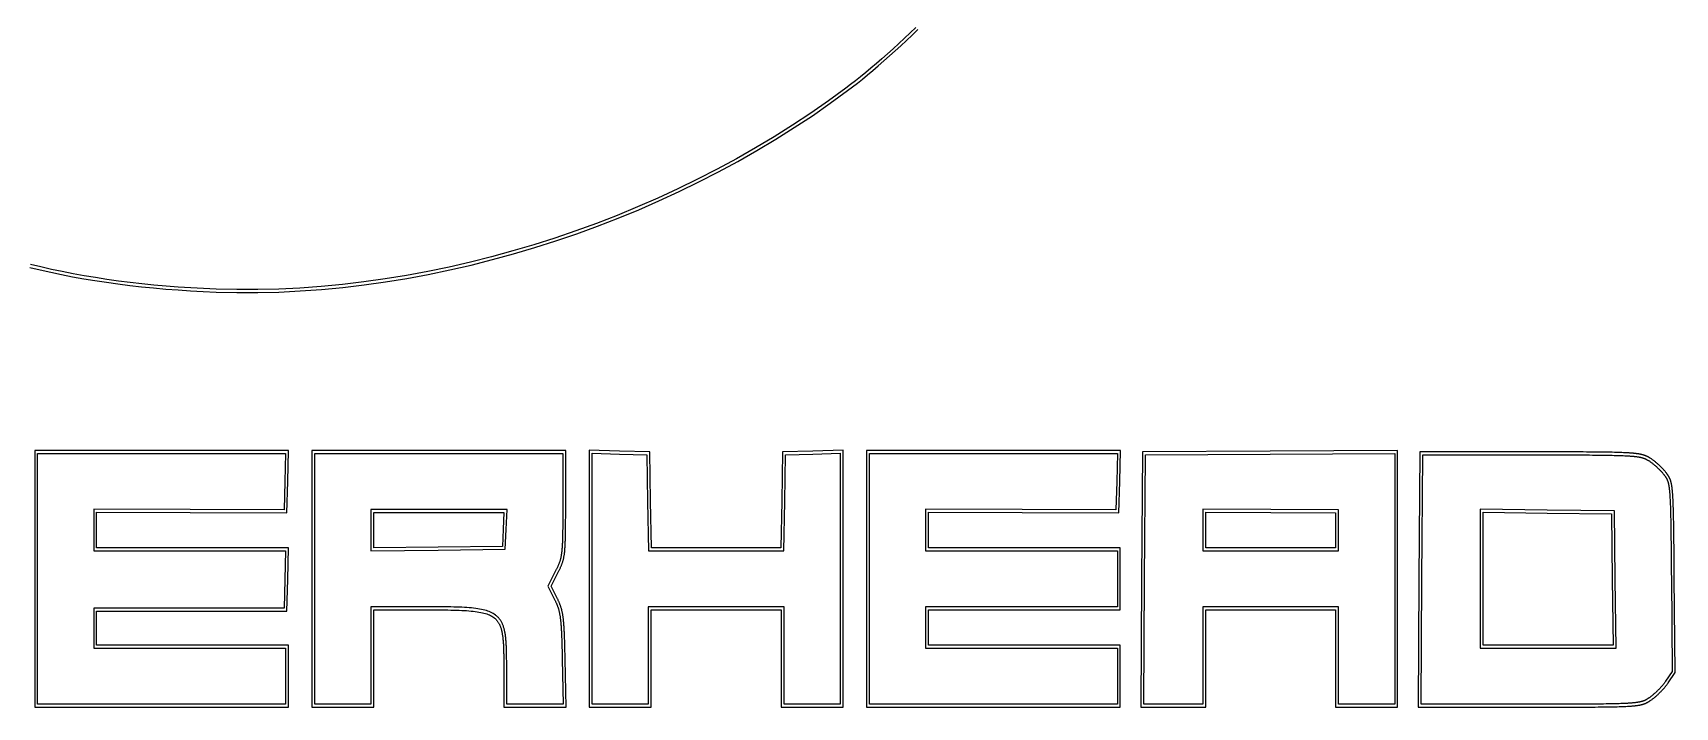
# Model space of a CAD drawing. Extents: x 0 to 745, y 0 to 539.
# Drawn here: x 299.9 to 745.3, y -0.4 to 182.4 of the extents above; entities that cross this region are included whole.
import ezdxf

# ---------------------------------------------------------------- set-up
doc = ezdxf.new("R2010")
doc.units = 0
doc.layers.get('0').update_dxf_attribs({"linetype": 'CONTINUOUS'})

msp = doc.modelspace()

# ---------------------------------------------------------------- linework, layer by layer
at = {"color": 7}
for p, q in [((300.4, 69.2), (300.4, 34.4)), ((334.83, 69.2), (300.4, 69.2)), ((300.4, 69.2), (300.4, 69.2)), ((301.2, 68.4), (334.83, 68.4)), ((301.2, 34.4), (301.2, 68.4)), ((301.2, 68.4), (301.2, 68.4)), ((369.27, 69.2), (334.83, 69.2)), ((334.83, 68.4), (368.45, 68.4)), ((368.45, 68.4), (368.23, 60.77)), ((369.03, 60.74), (369.27, 69.2)), ((375.6, 69.2), (375.6, 34.4)), ((410, 69.2), (375.6, 69.2)), ((375.6, 69.2), (375.6, 69.2)), ((376.4, 68.4), (410, 68.4)), ((376.4, 34.4), (376.4, 68.4)), ((376.4, 68.4), (376.4, 68.4)), ((444.4, 69.2), (410, 69.2)), ((410, 68.4), (443.6, 68.4)), ((443.6, 68.4), (443.6, 54.54)), ((444.4, 54.54), (444.4, 69.2)), ((450.8, 69.27), (450.8, 34.43)), ((459.01, 69.03), (450.8, 69.27)), ((450.8, 69.27), (450.8, 69.27)), ((451.6, 68.45), (458.99, 68.23)), ((451.6, 34.43), (451.6, 68.45)), ((451.6, 68.45), (451.6, 68.45)), ((458.99, 68.23), (466.41, 68.01)), ((467.19, 68.79), (459.01, 69.03)), ((466.41, 68.01), (466.62, 55.39)), ((467.42, 55.41), (467.19, 68.79)), ((503.21, 68.79), (502.98, 55.41)), ((511.39, 69.03), (503.21, 68.79)), ((503.78, 55.39), (503.99, 68.01)), ((503.99, 68.01), (511.41, 68.23)), ((519.6, 69.27), (511.39, 69.03)), ((511.41, 68.23), (518.8, 68.45)), ((518.8, 68.45), (518.8, 34.43)), ((519.6, 34.43), (519.6, 69.27)), ((526, 69.2), (526, 34.4)), ((560.43, 69.2), (526, 69.2)), ((526, 69.2), (526, 69.2)), ((526.8, 68.4), (560.43, 68.4)), ((526.8, 34.4), (526.8, 68.4)), ((526.8, 68.4), (526.8, 68.4)), ((594.87, 69.2), (560.43, 69.2)), ((560.43, 68.4), (594.05, 68.4)), ((594.05, 68.4), (593.83, 60.77)), ((594.63, 60.74), (594.87, 69.2)), ((600.8, 68.8), (600.59, 34.2)), ((635.4, 69.01), (600.8, 68.8)), ((601.39, 34.2), (601.6, 68)), ((601.6, 68), (635.4, 68.21)), ((670, 69.22), (635.4, 69.01)), ((635.4, 68.21), (669.2, 68.41)), ((669.2, 68.41), (669.2, 34.41)), ((669.2, 68.41), (669.2, 68.41)), ((670, 34.41), (670, 69.22)), ((670, 69.22), (670, 69.22)), ((676, 68.8), (675.79, 34.2)), ((706, 68.8), (676, 68.8)), ((676, 68.8), (676, 68.8)), ((676.59, 34.2), (676.8, 68)), ((676.8, 68), (706, 68)), ((676.8, 68), (676.8, 68)), ((368.23, 60.77), (368.01, 53.11)), ((368.79, 52.31), (369.03, 60.74)), ((593.83, 60.77), (593.61, 53.11)), ((594.39, 52.31), (594.63, 60.74)), ((466.62, 55.39), (466.85, 42)), ((467.63, 42.8), (467.42, 55.41)), ((502.98, 55.41), (502.77, 42.8)), ((503.55, 42), (503.78, 55.39)), ((342.6, 53.18), (316.4, 53.24)), ((316.4, 53.24), (316.4, 47.62)), ((317.2, 47.62), (317.2, 52.44)), ((317.2, 52.44), (342.6, 52.38)), ((368.01, 53.11), (342.6, 53.18)), ((342.6, 52.38), (368.79, 52.31)), ((391.6, 53.2), (391.6, 47.58)), ((410.04, 53.2), (391.6, 53.2)), ((391.6, 53.2), (391.6, 53.2)), ((392.4, 52.4), (410.04, 52.4)), ((392.4, 47.58), (392.4, 52.4)), ((392.4, 52.4), (392.4, 52.4)), ((428.5, 53.2), (410.04, 53.2)), ((410.04, 52.4), (427.66, 52.4)), ((427.66, 52.4), (427.44, 47.82)), ((428.24, 47.78), (428.5, 53.2)), ((568.2, 53.18), (542, 53.24)), ((542, 53.24), (542, 47.62)), ((542.8, 47.62), (542.8, 52.44)), ((542.8, 52.44), (568.2, 52.38)), ((593.61, 53.11), (568.2, 53.18)), ((568.2, 52.38), (594.39, 52.31)), ((617.2, 53.25), (617.2, 47.62)), ((635.6, 53.17), (617.2, 53.25)), ((617.2, 53.25), (617.2, 53.25)), ((618, 52.45), (635.6, 52.37)), ((618, 47.62), (618, 52.45)), ((618, 52.45), (618, 52.45)), ((654, 53.09), (635.6, 53.17)), ((635.6, 52.37), (653.2, 52.29)), ((653.2, 52.29), (653.2, 47.54)), ((654, 47.54), (654, 53.09)), ((692.4, 53.24), (692.4, 34.42)), ((710.6, 53.02), (692.4, 53.24)), ((692.4, 53.24), (692.4, 53.24)), ((693.2, 52.43), (710.6, 52.22)), ((693.2, 34.42), (693.2, 52.43)), ((693.2, 52.43), (693.2, 52.43)), ((728.8, 52.8), (710.6, 53.02)), ((710.6, 52.22), (728, 52)), ((728, 52), (728.22, 34.2)), ((729.02, 34.2), (728.8, 52.8)), ((316.4, 47.62), (316.4, 42)), ((317.2, 42.8), (317.2, 47.62)), ((391.6, 47.58), (391.6, 41.96)), ((392.4, 42.77), (392.4, 47.58)), ((427.44, 47.82), (427.22, 43.2)), ((427.98, 42.4), (428.24, 47.78)), ((542, 47.62), (542, 42)), ((542.8, 42.8), (542.8, 47.62)), ((617.2, 47.62), (617.2, 42)), ((618, 42.8), (618, 47.62)), ((653.2, 47.54), (653.2, 42.8)), ((654, 42), (654, 47.54)), ((316.4, 42), (342.83, 42)), ((342.83, 42.8), (317.2, 42.8)), ((369.27, 42.8), (342.83, 42.8)), ((342.83, 42), (368.45, 42)), ((368.45, 42), (368.23, 34.21)), ((369.03, 34.19), (369.27, 42.8)), ((391.6, 41.96), (409.8, 42.18)), ((409.8, 42.98), (392.4, 42.77)), ((427.22, 43.2), (409.8, 42.98)), ((409.8, 42.18), (427.98, 42.4)), ((466.85, 42), (485.2, 42)), ((485.2, 42.8), (467.63, 42.8)), ((502.77, 42.8), (485.2, 42.8)), ((485.2, 42), (503.55, 42)), ((542, 42), (568.4, 42)), ((568.4, 42.8), (542.8, 42.8)), ((594.8, 42.8), (568.4, 42.8)), ((568.4, 42), (594, 42)), ((594, 42), (594, 34.4)), ((594.8, 34.4), (594.8, 42.8)), ((617.2, 42), (635.6, 42)), ((635.6, 42.8), (618, 42.8)), ((653.2, 42.8), (635.6, 42.8)), ((635.6, 42), (654, 42)), ((441.66, 36.53), (439.59, 32.44)), ((440.48, 32.43), (442.37, 36.17)), ((300.4, 34.4), (300.4, -0.4)), ((301.2, 0.4), (301.2, 34.4)), ((368.23, 34.21), (368.01, 26.4)), ((368.79, 25.6), (369.03, 34.19)), ((375.6, 34.4), (375.6, -0.4)), ((376.4, 0.4), (376.4, 34.4)), ((439.59, 32.44), (441.46, 28.64)), ((442.17, 29), (440.48, 32.43)), ((450.8, 34.43), (450.8, -0.4)), ((451.6, 0.4), (451.6, 34.43)), ((518.8, 34.43), (518.8, 0.4)), ((519.6, -0.4), (519.6, 34.43)), ((526, 34.4), (526, -0.4)), ((526.8, 0.4), (526.8, 34.4)), ((594, 34.4), (594, 26.8)), ((594.8, 26), (594.8, 34.4)), ((600.59, 34.2), (600.38, -0.4)), ((601.19, 0.4), (601.39, 34.2)), ((669.2, 34.41), (669.2, 0.4)), ((670, -0.4), (670, 34.41)), ((675.79, 34.2), (675.58, -0.4)), ((676.39, 0.4), (676.59, 34.2)), ((692.4, 34.42), (692.4, 15.6)), ((693.2, 16.4), (693.2, 34.42)), ((728.22, 34.2), (728.42, 16.4)), ((729.23, 15.6), (729.02, 34.2)), ((744.23, 34.76), (744.46, 9.25)), ((745.26, 9.01), (745.03, 34.77)), ((405.8, 26.8), (391.6, 26.8)), ((391.6, 26.8), (391.6, 13.2)), ((485.2, 26.8), (466.8, 26.8)), ((466.8, 26.8), (466.8, 13.2)), ((503.6, 26.8), (485.2, 26.8)), ((503.6, 13.2), (503.6, 26.8)), ((568.4, 26.8), (542, 26.8)), ((542, 26.8), (542, 21.2)), ((594, 26.8), (568.4, 26.8)), ((635.6, 26.8), (617.2, 26.8)), ((617.2, 26.8), (617.2, 13.2)), ((654, 26.8), (635.6, 26.8)), ((654, 13.2), (654, 26.8)), ((342.6, 26.4), (316.4, 26.4)), ((316.4, 26.4), (316.4, 21)), ((317.2, 21), (317.2, 25.6)), ((317.2, 25.6), (342.6, 25.6)), ((368.01, 26.4), (342.6, 26.4)), ((342.6, 25.6), (368.79, 25.6)), ((392.4, 13.2), (392.4, 26)), ((392.4, 26), (405.8, 26)), ((467.6, 13.2), (467.6, 26)), ((467.6, 26), (485.2, 26)), ((485.2, 26), (502.8, 26)), ((502.8, 26), (502.8, 13.2)), ((542.8, 21.2), (542.8, 26)), ((542.8, 26), (568.4, 26)), ((568.4, 26), (594.8, 26)), ((618, 13.2), (618, 26)), ((618, 26), (635.6, 26)), ((635.6, 26), (653.2, 26)), ((653.2, 26), (653.2, 13.2)), ((316.4, 21), (316.4, 15.6)), ((317.2, 16.4), (317.2, 21)), ((542, 21.2), (542, 15.6)), ((542.8, 16.4), (542.8, 21.2)), ((316.4, 15.6), (342.8, 15.6)), ((342.8, 16.4), (317.2, 16.4)), ((369.2, 16.4), (342.8, 16.4)), ((342.8, 15.6), (368.4, 15.6)), ((368.4, 15.6), (368.4, 8)), ((369.2, 8), (369.2, 16.4)), ((542, 15.6), (568.4, 15.6)), ((568.4, 16.4), (542.8, 16.4)), ((594.8, 16.4), (568.4, 16.4)), ((568.4, 15.6), (594, 15.6)), ((594, 15.6), (594, 8)), ((594.8, 8), (594.8, 16.4)), ((692.4, 15.6), (710.82, 15.6)), ((710.82, 16.4), (693.2, 16.4)), ((728.42, 16.4), (710.82, 16.4)), ((710.82, 15.6), (729.23, 15.6)), ((391.6, 13.2), (391.6, 0.4)), ((392.4, -0.4), (392.4, 13.2)), ((427.6, 10.04), (427.6, -0.4)), ((428.4, 0.4), (428.4, 10.04)), ((443.45, 12.59), (443.7, 0.4)), ((444.52, -0.4), (444.25, 12.61)), ((466.8, 13.2), (466.8, 0.4)), ((467.6, -0.4), (467.6, 13.2)), ((502.8, 13.2), (502.8, -0.4)), ((503.6, 0.4), (503.6, 13.2)), ((617.2, 13.2), (617.2, 0.4)), ((618, -0.4), (618, 13.2)), ((653.2, 13.2), (653.2, -0.4)), ((654, 0.4), (654, 13.2)), ((744.46, 9.25), (742.68, 6.61)), ((743.34, 6.16), (745.26, 9.01)), ((368.4, 8), (368.4, 0.4)), ((369.2, -0.4), (369.2, 8)), ((594, 8), (594, 0.4)), ((594.8, -0.4), (594.8, 8)), ((334.8, 0.4), (301.2, 0.4)), ((368.4, 0.4), (334.8, 0.4)), ((384, 0.4), (376.4, 0.4)), ((391.6, 0.4), (384, 0.4)), ((436.05, 0.4), (428.4, 0.4)), ((443.7, 0.4), (436.05, 0.4)), ((459.2, 0.4), (451.6, 0.4)), ((466.8, 0.4), (459.2, 0.4)), ((511.2, 0.4), (503.6, 0.4)), ((518.8, 0.4), (511.2, 0.4)), ((560.4, 0.4), (526.8, 0.4)), ((594, 0.4), (560.4, 0.4)), ((609.19, 0.4), (601.19, 0.4)), ((617.2, 0.4), (609.19, 0.4)), ((661.6, 0.4), (654, 0.4)), ((669.2, 0.4), (661.6, 0.4)), ((705.87, 0.4), (676.39, 0.4)), ((300.4, -0.4), (334.8, -0.4)), ((334.8, -0.4), (369.2, -0.4)), ((375.6, -0.4), (384, -0.4)), ((384, -0.4), (392.4, -0.4)), ((427.6, -0.4), (436.05, -0.4)), ((436.05, -0.4), (444.52, -0.4)), ((450.8, -0.4), (459.2, -0.4)), ((459.2, -0.4), (467.6, -0.4)), ((502.8, -0.4), (511.2, -0.4)), ((511.2, -0.4), (519.6, -0.4)), ((526, -0.4), (560.4, -0.4)), ((560.4, -0.4), (594.8, -0.4)), ((600.38, -0.4), (609.19, -0.4)), ((609.19, -0.4), (618, -0.4)), ((653.2, -0.4), (661.6, -0.4)), ((661.6, -0.4), (670, -0.4)), ((675.58, -0.4), (705.87, -0.4))]:
    msp.add_line(p, q, dxfattribs=at)
for points in [[(539.34, 183.87), (537.79, 182.4), (536.24, 180.95), (534.7, 179.52), (533.17, 178.12), (531.65, 176.75), (530.14, 175.42), (528.66, 174.12), (527.19, 172.87), (525.76, 171.67), (524.36, 170.52), (522.99, 169.42), (521.66, 168.39), (520.38, 167.41)], [(520.86, 166.77), (522.15, 167.75), (523.49, 168.8), (524.86, 169.9), (526.27, 171.06), (527.71, 172.26), (529.18, 173.52), (530.67, 174.81), (532.18, 176.15), (533.71, 177.52), (535.25, 178.93), (536.79, 180.36), (538.34, 181.81), (539.89, 183.29)], [(349.58, 112.15), (355.23, 112.02), (360.92, 112.02), (366.63, 112.16), (372.38, 112.44), (378.14, 112.86), (383.92, 113.41), (389.72, 114.09), (395.53, 114.91), (401.34, 115.86), (407.14, 116.93), (412.95, 118.14), (418.74, 119.47), (424.52, 120.93), (430.28, 122.5), (436.02, 124.2), (441.73, 126.03), (447.4, 127.96), (453.04, 130.02), (458.64, 132.19), (464.19, 134.48), (469.69, 136.88), (475.13, 139.39), (480.52, 142.01), (485.84, 144.74), (491.08, 147.58), (496.26, 150.52), (501.35, 153.57), (506.37, 156.72), (511.29, 159.97), (516.12, 163.32), (520.86, 166.77)], [(520.38, 167.41), (515.66, 163.97), (510.84, 160.63), (505.93, 157.39), (500.93, 154.25), (495.85, 151.22), (490.69, 148.28), (485.46, 145.45), (480.16, 142.73), (474.79, 140.12), (469.36, 137.61), (463.88, 135.22), (458.34, 132.94), (452.76, 130.77), (447.14, 128.72), (441.48, 126.79), (435.78, 124.97), (430.06, 123.28), (424.32, 121.7), (418.55, 120.25), (412.78, 118.93), (406.99, 117.72), (401.2, 116.65), (395.41, 115.7), (389.62, 114.89), (383.84, 114.21), (378.07, 113.66), (372.33, 113.24), (366.6, 112.96), (360.91, 112.82), (355.24, 112.82), (349.62, 112.95)], [(299.06, 118.84), (301.9, 118.16), (304.78, 117.51), (307.71, 116.89), (310.68, 116.31), (313.69, 115.77), (316.74, 115.26), (319.84, 114.79), (322.98, 114.35), (326.16, 113.95), (329.38, 113.58), (332.64, 113.25), (335.95, 112.96), (339.3, 112.71), (342.68, 112.49), (346.11, 112.3), (349.58, 112.15)], [(349.62, 112.95), (346.15, 113.1), (342.73, 113.28), (339.35, 113.5), (336.02, 113.76), (332.72, 114.05), (329.47, 114.38), (326.26, 114.74), (323.09, 115.14), (319.96, 115.58), (316.87, 116.05), (313.83, 116.56), (310.83, 117.1), (307.87, 117.68), (304.96, 118.29), (302.08, 118.94), (299.25, 119.62)], [(731.64, 68.57), (731.22, 68.59), (730.77, 68.61), (730.31, 68.63), (729.82, 68.64), (729.31, 68.66), (728.78, 68.67), (728.22, 68.69), (727.64, 68.7), (727.04, 68.71), (726.4, 68.72), (725.75, 68.73), (725.06, 68.74), (724.35, 68.75), (723.61, 68.75), (722.84, 68.76), (722.04, 68.77), (721.21, 68.77), (720.34, 68.78), (719.45, 68.78), (718.52, 68.78), (717.56, 68.79), (716.57, 68.79), (715.54, 68.79), (714.48, 68.79), (713.38, 68.8), (712.25, 68.8), (711.07, 68.8), (709.86, 68.8), (708.62, 68.8), (707.33, 68.8), (706, 68.8)], [(706, 68), (707.33, 68), (708.62, 68), (709.86, 68), (711.07, 68), (712.25, 68), (713.38, 68), (714.48, 67.99), (715.54, 67.99), (716.57, 67.99), (717.56, 67.99), (718.52, 67.98), (719.45, 67.98), (720.34, 67.98), (721.2, 67.97), (722.03, 67.97), (722.83, 67.96), (723.6, 67.95), (724.34, 67.95), (725.05, 67.94), (725.74, 67.93), (726.39, 67.92), (727.02, 67.91), (727.63, 67.9), (728.21, 67.89), (728.76, 67.87), (729.29, 67.86), (729.8, 67.84), (730.28, 67.83), (730.74, 67.81), (731.18, 67.79), (731.6, 67.77)], [(731.6, 67.77), (731.81, 67.76), (732, 67.75), (732.2, 67.74), (732.38, 67.73), (732.57, 67.72), (732.75, 67.71), (732.92, 67.7), (733.09, 67.69), (733.25, 67.67), (733.42, 67.66), (733.57, 67.65), (733.72, 67.63), (733.87, 67.62), (734.02, 67.61), (734.16, 67.59), (734.3, 67.58), (734.43, 67.56), (734.56, 67.55), (734.68, 67.53), (734.81, 67.52), (734.93, 67.5), (735.04, 67.48), (735.15, 67.47), (735.26, 67.45), (735.37, 67.43), (735.47, 67.41), (735.57, 67.4), (735.67, 67.38), (735.77, 67.36), (735.86, 67.34), (735.95, 67.32)], [(736.12, 68.1), (736.03, 68.12), (735.93, 68.14), (735.83, 68.16), (735.72, 68.18), (735.61, 68.2), (735.5, 68.22), (735.39, 68.24), (735.28, 68.26), (735.16, 68.27), (735.04, 68.29), (734.91, 68.31), (734.79, 68.32), (734.66, 68.34), (734.52, 68.36), (734.38, 68.37), (734.24, 68.39), (734.1, 68.4), (733.95, 68.42), (733.8, 68.43), (733.64, 68.44), (733.48, 68.46), (733.32, 68.47), (733.15, 68.48), (732.98, 68.49), (732.8, 68.51), (732.62, 68.52), (732.43, 68.53), (732.24, 68.54), (732.05, 68.55), (731.85, 68.56), (731.64, 68.57)], [(735.95, 67.32), (736.04, 67.3), (736.12, 67.28), (736.2, 67.26), (736.28, 67.24), (736.36, 67.22), (736.44, 67.19), (736.51, 67.17), (736.58, 67.15), (736.65, 67.13), (736.72, 67.1), (736.79, 67.08), (736.85, 67.06), (736.92, 67.03), (736.98, 67.01), (737.04, 66.98), (737.1, 66.96), (737.16, 66.93), (737.22, 66.9), (737.28, 66.88), (737.34, 66.85), (737.39, 66.82), (737.45, 66.79), (737.51, 66.76), (737.56, 66.73), (737.62, 66.7), (737.67, 66.67), (737.73, 66.64), (737.78, 66.61), (737.84, 66.58), (737.9, 66.54), (737.95, 66.51)], [(738.37, 67.19), (738.31, 67.23), (738.25, 67.27), (738.18, 67.3), (738.12, 67.34), (738.06, 67.37), (738, 67.4), (737.94, 67.44), (737.88, 67.47), (737.81, 67.5), (737.75, 67.54), (737.69, 67.57), (737.62, 67.6), (737.55, 67.63), (737.49, 67.66), (737.42, 67.69), (737.35, 67.72), (737.28, 67.75), (737.21, 67.78), (737.13, 67.8), (737.06, 67.83), (736.98, 67.86), (736.9, 67.88), (736.82, 67.91), (736.74, 67.93), (736.66, 67.96), (736.58, 67.98), (736.49, 68.01), (736.4, 68.03), (736.31, 68.05), (736.22, 68.08), (736.12, 68.1)], [(742.88, 63.09), (742.77, 63.23), (742.66, 63.37), (742.55, 63.51), (742.43, 63.65), (742.3, 63.8), (742.17, 63.95), (742.04, 64.09), (741.9, 64.24), (741.76, 64.39), (741.62, 64.53), (741.47, 64.68), (741.32, 64.83), (741.17, 64.98), (741.01, 65.12), (740.86, 65.27), (740.7, 65.41), (740.54, 65.55), (740.38, 65.69), (740.22, 65.82), (740.06, 65.96), (739.9, 66.09), (739.74, 66.22), (739.59, 66.34), (739.43, 66.46), (739.27, 66.58), (739.11, 66.7), (738.96, 66.81), (738.81, 66.91), (738.66, 67.01), (738.51, 67.1), (738.37, 67.19)], [(737.95, 66.51), (738.08, 66.43), (738.22, 66.34), (738.36, 66.25), (738.5, 66.15), (738.64, 66.05), (738.79, 65.94), (738.94, 65.83), (739.09, 65.71), (739.24, 65.59), (739.39, 65.47), (739.54, 65.34), (739.7, 65.21), (739.85, 65.08), (740.01, 64.94), (740.16, 64.81), (740.31, 64.67), (740.46, 64.53), (740.61, 64.39), (740.76, 64.25), (740.9, 64.11), (741.04, 63.97), (741.18, 63.82), (741.32, 63.68), (741.45, 63.54), (741.58, 63.4), (741.7, 63.27), (741.82, 63.13), (741.93, 63), (742.04, 62.87), (742.14, 62.74), (742.24, 62.61)], [(742.24, 62.61), (742.28, 62.55), (742.32, 62.5), (742.37, 62.44), (742.41, 62.39), (742.45, 62.33), (742.49, 62.28), (742.52, 62.23), (742.56, 62.17), (742.6, 62.12), (742.63, 62.07), (742.67, 62.02), (742.7, 61.97), (742.74, 61.91), (742.77, 61.86), (742.8, 61.81), (742.83, 61.76), (742.86, 61.71), (742.89, 61.65), (742.92, 61.6), (742.95, 61.55), (742.98, 61.49), (743.01, 61.43), (743.04, 61.38), (743.06, 61.32), (743.09, 61.26), (743.12, 61.2), (743.14, 61.14), (743.17, 61.07), (743.19, 61.01), (743.22, 60.94), (743.24, 60.88)], [(744, 61.13), (743.97, 61.21), (743.94, 61.29), (743.91, 61.36), (743.88, 61.44), (743.85, 61.51), (743.82, 61.58), (743.79, 61.65), (743.76, 61.72), (743.73, 61.78), (743.7, 61.85), (743.66, 61.91), (743.63, 61.98), (743.59, 62.04), (743.56, 62.1), (743.52, 62.16), (743.49, 62.22), (743.45, 62.28), (743.41, 62.34), (743.37, 62.4), (743.34, 62.46), (743.3, 62.52), (743.26, 62.57), (743.22, 62.63), (743.18, 62.69), (743.14, 62.74), (743.09, 62.8), (743.05, 62.86), (743.01, 62.92), (742.97, 62.98), (742.92, 63.03), (742.88, 63.09)], [(743.24, 60.88), (743.26, 60.8), (743.29, 60.73), (743.31, 60.66), (743.33, 60.58), (743.35, 60.5), (743.37, 60.42), (743.39, 60.34), (743.42, 60.25), (743.44, 60.16), (743.46, 60.07), (743.47, 59.98), (743.49, 59.88), (743.51, 59.78), (743.53, 59.68), (743.55, 59.57), (743.57, 59.46), (743.58, 59.35), (743.6, 59.23), (743.62, 59.11), (743.63, 58.99), (743.65, 58.86), (743.67, 58.73), (743.68, 58.59), (743.7, 58.46), (743.71, 58.31), (743.73, 58.17), (743.74, 58.02), (743.75, 57.86), (743.77, 57.7), (743.78, 57.54), (743.79, 57.37)], [(744.59, 57.43), (744.58, 57.6), (744.56, 57.77), (744.55, 57.93), (744.54, 58.09), (744.52, 58.24), (744.51, 58.39), (744.49, 58.54), (744.48, 58.68), (744.46, 58.82), (744.45, 58.96), (744.43, 59.09), (744.41, 59.22), (744.39, 59.35), (744.38, 59.47), (744.36, 59.59), (744.34, 59.7), (744.32, 59.82), (744.3, 59.93), (744.28, 60.03), (744.26, 60.14), (744.24, 60.24), (744.22, 60.34), (744.19, 60.44), (744.17, 60.53), (744.15, 60.62), (744.12, 60.71), (744.1, 60.8), (744.08, 60.89), (744.05, 60.97), (744.02, 61.05), (744, 61.13)], [(443.6, 54.54), (443.6, 53.89), (443.6, 53.26), (443.6, 52.65), (443.6, 52.06), (443.6, 51.49), (443.6, 50.93), (443.59, 50.4), (443.59, 49.88), (443.59, 49.37), (443.59, 48.89), (443.58, 48.42), (443.58, 47.96), (443.57, 47.52), (443.57, 47.1), (443.56, 46.69), (443.55, 46.29), (443.54, 45.91), (443.53, 45.54), (443.52, 45.19), (443.51, 44.84), (443.5, 44.51), (443.49, 44.19), (443.48, 43.89), (443.46, 43.59), (443.44, 43.3), (443.43, 43.03), (443.41, 42.76), (443.39, 42.51), (443.37, 42.26), (443.34, 42.02), (443.32, 41.79)], [(444.12, 41.7), (444.14, 41.94), (444.16, 42.19), (444.19, 42.44), (444.21, 42.7), (444.23, 42.98), (444.24, 43.26), (444.26, 43.55), (444.28, 43.85), (444.29, 44.16), (444.3, 44.48), (444.31, 44.82), (444.33, 45.17), (444.34, 45.52), (444.34, 45.9), (444.35, 46.28), (444.36, 46.68), (444.37, 47.09), (444.37, 47.52), (444.38, 47.96), (444.38, 48.41), (444.39, 48.88), (444.39, 49.37), (444.39, 49.87), (444.39, 50.39), (444.4, 50.93), (444.4, 51.49), (444.4, 52.06), (444.4, 52.65), (444.4, 53.26), (444.4, 53.89), (444.4, 54.54)], [(743.79, 57.37), (743.82, 57.02), (743.84, 56.65), (743.86, 56.26), (743.88, 55.86), (743.9, 55.43), (743.92, 54.98), (743.94, 54.5), (743.96, 54.01), (743.98, 53.49), (743.99, 52.95), (744.01, 52.38), (744.02, 51.78), (744.03, 51.16), (744.05, 50.52), (744.06, 49.84), (744.07, 49.14), (744.08, 48.41), (744.1, 47.65), (744.11, 46.86), (744.12, 46.04), (744.13, 45.18), (744.14, 44.3), (744.15, 43.38), (744.16, 42.43), (744.17, 41.44), (744.18, 40.42), (744.19, 39.36), (744.2, 38.27), (744.21, 37.14), (744.22, 35.97), (744.23, 34.76)], [(745.03, 34.77), (745.02, 35.97), (745.01, 37.14), (745, 38.27), (744.99, 39.37), (744.98, 40.42), (744.97, 41.44), (744.96, 42.43), (744.95, 43.38), (744.94, 44.3), (744.93, 45.19), (744.92, 46.04), (744.91, 46.86), (744.9, 47.66), (744.88, 48.42), (744.87, 49.15), (744.86, 49.85), (744.85, 50.53), (744.84, 51.18), (744.82, 51.8), (744.81, 52.39), (744.79, 52.96), (744.78, 53.51), (744.76, 54.03), (744.74, 54.53), (744.72, 55.01), (744.7, 55.46), (744.68, 55.89), (744.66, 56.31), (744.64, 56.7), (744.62, 57.07), (744.59, 57.43)], [(443.32, 41.79), (443.29, 41.57), (443.27, 41.35), (443.24, 41.14), (443.21, 40.94), (443.18, 40.75), (443.15, 40.56), (443.11, 40.38), (443.08, 40.2), (443.04, 40.03), (443, 39.86), (442.96, 39.69), (442.91, 39.53), (442.87, 39.37), (442.82, 39.21), (442.77, 39.06), (442.72, 38.91), (442.67, 38.75), (442.61, 38.6), (442.55, 38.45), (442.49, 38.3), (442.43, 38.15), (442.37, 38), (442.3, 37.85), (442.23, 37.69), (442.15, 37.54), (442.08, 37.38), (442, 37.22), (441.92, 37.05), (441.84, 36.88), (441.75, 36.71), (441.66, 36.53)], [(442.37, 36.17), (442.46, 36.35), (442.55, 36.53), (442.64, 36.7), (442.72, 36.87), (442.8, 37.04), (442.88, 37.2), (442.95, 37.37), (443.03, 37.53), (443.1, 37.69), (443.17, 37.85), (443.23, 38.01), (443.3, 38.17), (443.36, 38.33), (443.42, 38.49), (443.47, 38.65), (443.53, 38.82), (443.58, 38.98), (443.63, 39.15), (443.68, 39.32), (443.73, 39.49), (443.77, 39.67), (443.81, 39.85), (443.86, 40.03), (443.89, 40.22), (443.93, 40.42), (443.97, 40.62), (444, 40.82), (444.03, 41.03), (444.06, 41.25), (444.09, 41.47), (444.12, 41.7)], [(425.34, 24.58), (425.04, 24.79), (424.73, 24.98), (424.39, 25.17), (424.04, 25.33), (423.67, 25.49), (423.28, 25.64), (422.88, 25.77), (422.45, 25.89), (422, 26.01), (421.53, 26.11), (421.04, 26.2), (420.53, 26.29), (419.99, 26.36), (419.43, 26.43), (418.85, 26.49), (418.24, 26.55), (417.61, 26.59), (416.95, 26.63), (416.26, 26.67), (415.55, 26.7), (414.81, 26.72), (414.05, 26.74), (413.25, 26.76), (412.43, 26.77), (411.57, 26.78), (410.69, 26.79), (409.77, 26.79), (408.83, 26.79), (407.85, 26.79), (406.84, 26.79), (405.8, 26.8)], [(441.46, 28.64), (441.53, 28.49), (441.6, 28.34), (441.67, 28.19), (441.74, 28.05), (441.81, 27.9), (441.87, 27.76), (441.93, 27.62), (441.99, 27.47), (442.05, 27.33), (442.11, 27.19), (442.16, 27.04), (442.21, 26.9), (442.27, 26.75), (442.32, 26.61), (442.36, 26.46), (442.41, 26.31), (442.45, 26.15), (442.5, 26), (442.54, 25.84), (442.58, 25.68), (442.62, 25.52), (442.66, 25.35), (442.69, 25.18), (442.73, 25), (442.76, 24.82), (442.8, 24.63), (442.83, 24.44), (442.86, 24.25), (442.89, 24.05), (442.92, 23.84), (442.94, 23.63)], [(443.74, 23.73), (443.71, 23.95), (443.68, 24.16), (443.65, 24.37), (443.62, 24.57), (443.58, 24.77), (443.55, 24.97), (443.51, 25.16), (443.47, 25.34), (443.43, 25.52), (443.39, 25.7), (443.35, 25.87), (443.31, 26.04), (443.26, 26.21), (443.22, 26.38), (443.17, 26.54), (443.12, 26.7), (443.07, 26.86), (443.02, 27.01), (442.96, 27.17), (442.91, 27.32), (442.85, 27.47), (442.79, 27.63), (442.73, 27.78), (442.67, 27.93), (442.6, 28.08), (442.54, 28.23), (442.47, 28.38), (442.4, 28.53), (442.33, 28.69), (442.25, 28.84), (442.17, 29)], [(405.8, 26), (406.84, 25.99), (407.85, 25.99), (408.83, 25.99), (409.77, 25.98), (410.68, 25.98), (411.56, 25.97), (412.41, 25.95), (413.23, 25.94), (414.02, 25.92), (414.78, 25.9), (415.51, 25.87), (416.21, 25.84), (416.89, 25.8), (417.53, 25.76), (418.16, 25.71), (418.75, 25.66), (419.32, 25.6), (419.86, 25.53), (420.38, 25.46), (420.88, 25.38), (421.35, 25.3), (421.8, 25.2), (422.22, 25.1), (422.62, 24.99), (423.01, 24.86), (423.37, 24.73), (423.71, 24.6), (424.03, 24.45), (424.33, 24.29), (424.61, 24.12), (424.87, 23.94)], [(424.87, 23.94), (424.99, 23.84), (425.11, 23.74), (425.23, 23.64), (425.34, 23.54), (425.45, 23.43), (425.56, 23.32), (425.66, 23.21), (425.76, 23.09), (425.86, 22.97), (425.95, 22.85), (426.04, 22.73), (426.12, 22.59), (426.2, 22.46), (426.28, 22.32), (426.36, 22.18), (426.43, 22.04), (426.5, 21.89), (426.57, 21.73), (426.63, 21.58), (426.7, 21.41), (426.75, 21.25), (426.81, 21.08), (426.87, 20.9), (426.92, 20.72), (426.97, 20.54), (427.01, 20.35), (427.06, 20.15), (427.1, 19.96), (427.14, 19.75), (427.18, 19.54), (427.21, 19.33)], [(428, 19.46), (427.97, 19.68), (427.92, 19.9), (427.88, 20.12), (427.84, 20.33), (427.79, 20.54), (427.74, 20.74), (427.68, 20.94), (427.62, 21.14), (427.56, 21.33), (427.5, 21.52), (427.43, 21.7), (427.37, 21.88), (427.29, 22.06), (427.22, 22.23), (427.14, 22.4), (427.05, 22.56), (426.97, 22.72), (426.88, 22.88), (426.78, 23.03), (426.69, 23.18), (426.58, 23.33), (426.48, 23.47), (426.37, 23.61), (426.26, 23.74), (426.14, 23.87), (426.02, 24), (425.89, 24.12), (425.76, 24.24), (425.63, 24.36), (425.49, 24.47), (425.34, 24.58)], [(442.94, 23.63), (442.97, 23.41), (443, 23.18), (443.02, 22.95), (443.04, 22.71), (443.07, 22.46), (443.09, 22.21), (443.11, 21.94), (443.13, 21.67), (443.15, 21.39), (443.17, 21.11), (443.19, 20.81), (443.21, 20.5), (443.22, 20.19), (443.24, 19.86), (443.25, 19.53), (443.27, 19.18), (443.28, 18.82), (443.3, 18.46), (443.31, 18.08), (443.33, 17.69), (443.34, 17.29), (443.35, 16.88), (443.36, 16.45), (443.38, 16.02), (443.39, 15.57), (443.4, 15.1), (443.41, 14.63), (443.42, 14.14), (443.43, 13.64), (443.44, 13.12), (443.45, 12.59)], [(444.25, 12.61), (444.24, 13.14), (444.23, 13.65), (444.22, 14.16), (444.21, 14.65), (444.2, 15.12), (444.19, 15.59), (444.18, 16.04), (444.16, 16.47), (444.15, 16.9), (444.14, 17.31), (444.13, 17.72), (444.11, 18.11), (444.1, 18.49), (444.08, 18.85), (444.07, 19.21), (444.05, 19.56), (444.04, 19.9), (444.02, 20.23), (444.01, 20.55), (443.99, 20.86), (443.97, 21.16), (443.95, 21.45), (443.93, 21.73), (443.91, 22.01), (443.89, 22.27), (443.86, 22.53), (443.84, 22.79), (443.82, 23.03), (443.79, 23.27), (443.76, 23.5), (443.74, 23.73)], [(427.21, 19.33), (427.25, 19.11), (427.28, 18.89), (427.31, 18.66), (427.34, 18.42), (427.36, 18.19), (427.39, 17.94), (427.41, 17.69), (427.43, 17.44), (427.45, 17.18), (427.47, 16.91), (427.49, 16.64), (427.5, 16.37), (427.51, 16.08), (427.53, 15.8), (427.54, 15.5), (427.55, 15.21), (427.56, 14.9), (427.56, 14.59), (427.57, 14.28), (427.58, 13.96), (427.58, 13.63), (427.59, 13.3), (427.59, 12.96), (427.59, 12.62), (427.6, 12.27), (427.6, 11.91), (427.6, 11.55), (427.6, 11.18), (427.6, 10.81), (427.6, 10.43), (427.6, 10.04)], [(428.4, 10.04), (428.4, 10.43), (428.4, 10.81), (428.4, 11.18), (428.4, 11.55), (428.4, 11.91), (428.4, 12.27), (428.39, 12.62), (428.39, 12.97), (428.39, 13.31), (428.38, 13.64), (428.38, 13.97), (428.37, 14.29), (428.37, 14.61), (428.36, 14.92), (428.35, 15.23), (428.34, 15.53), (428.33, 15.83), (428.32, 16.12), (428.3, 16.41), (428.29, 16.69), (428.27, 16.96), (428.25, 17.23), (428.23, 17.5), (428.21, 17.76), (428.19, 18.02), (428.16, 18.27), (428.13, 18.52), (428.1, 18.76), (428.07, 19), (428.04, 19.23), (428, 19.46)], [(742.68, 6.61), (742.58, 6.46), (742.48, 6.32), (742.37, 6.17), (742.25, 6.02), (742.13, 5.87), (742.01, 5.71), (741.88, 5.55), (741.74, 5.4), (741.6, 5.24), (741.46, 5.08), (741.31, 4.91), (741.16, 4.75), (741.01, 4.59), (740.86, 4.43), (740.7, 4.27), (740.55, 4.12), (740.39, 3.96), (740.23, 3.81), (740.07, 3.65), (739.91, 3.51), (739.75, 3.36), (739.59, 3.22), (739.43, 3.08), (739.28, 2.95), (739.12, 2.82), (738.97, 2.69), (738.82, 2.57), (738.67, 2.46), (738.52, 2.35), (738.38, 2.25), (738.24, 2.15)], [(738.69, 1.49), (738.84, 1.59), (738.99, 1.7), (739.15, 1.82), (739.31, 1.94), (739.47, 2.07), (739.63, 2.2), (739.8, 2.33), (739.96, 2.47), (740.13, 2.62), (740.29, 2.76), (740.46, 2.91), (740.62, 3.07), (740.79, 3.22), (740.95, 3.38), (741.12, 3.54), (741.28, 3.71), (741.44, 3.87), (741.6, 4.04), (741.75, 4.2), (741.91, 4.37), (742.06, 4.54), (742.21, 4.7), (742.35, 4.87), (742.49, 5.04), (742.63, 5.2), (742.76, 5.37), (742.89, 5.53), (743.01, 5.69), (743.13, 5.85), (743.24, 6.01), (743.34, 6.16)], [(732.3, 0.63), (731.9, 0.61), (731.47, 0.59), (731.02, 0.57), (730.55, 0.55), (730.05, 0.54), (729.53, 0.52), (728.98, 0.51), (728.4, 0.5), (727.8, 0.48), (727.17, 0.47), (726.51, 0.46), (725.81, 0.45), (725.09, 0.45), (724.34, 0.44), (723.55, 0.43), (722.73, 0.43), (721.87, 0.42), (720.99, 0.42), (720.06, 0.41), (719.1, 0.41), (718.1, 0.41), (717.06, 0.41), (715.99, 0.4), (714.87, 0.4), (713.71, 0.4), (712.51, 0.4), (711.27, 0.4), (709.99, 0.4), (708.66, 0.4), (707.29, 0.4), (705.87, 0.4)], [(736.31, 1.15), (736.23, 1.13), (736.15, 1.11), (736.06, 1.09), (735.98, 1.07), (735.89, 1.04), (735.8, 1.02), (735.7, 1), (735.6, 0.98), (735.5, 0.96), (735.4, 0.94), (735.29, 0.92), (735.18, 0.91), (735.07, 0.89), (734.95, 0.87), (734.83, 0.85), (734.7, 0.84), (734.57, 0.82), (734.44, 0.8), (734.3, 0.79), (734.16, 0.77), (734.01, 0.76), (733.86, 0.74), (733.71, 0.73), (733.55, 0.72), (733.39, 0.7), (733.22, 0.69), (733.04, 0.68), (732.87, 0.66), (732.68, 0.65), (732.49, 0.64), (732.3, 0.63)], [(732.34, -0.17), (732.54, -0.16), (732.73, -0.15), (732.92, -0.13), (733.1, -0.12), (733.28, -0.11), (733.45, -0.1), (733.62, -0.08), (733.78, -0.07), (733.94, -0.05), (734.09, -0.04), (734.24, -0.02), (734.39, -0.01), (734.53, 0.01), (734.67, 0.02), (734.81, 0.04), (734.94, 0.06), (735.06, 0.08), (735.19, 0.1), (735.31, 0.12), (735.43, 0.14), (735.54, 0.16), (735.65, 0.18), (735.76, 0.2), (735.87, 0.22), (735.97, 0.24), (736.07, 0.26), (736.17, 0.29), (736.26, 0.31), (736.36, 0.34), (736.45, 0.36), (736.54, 0.39)], [(738.24, 2.15), (738.17, 2.11), (738.11, 2.06), (738.05, 2.02), (737.99, 1.98), (737.93, 1.94), (737.87, 1.9), (737.81, 1.87), (737.75, 1.83), (737.7, 1.79), (737.64, 1.76), (737.58, 1.72), (737.52, 1.69), (737.47, 1.65), (737.41, 1.62), (737.35, 1.59), (737.29, 1.56), (737.24, 1.53), (737.18, 1.5), (737.12, 1.47), (737.06, 1.44), (737, 1.41), (736.93, 1.38), (736.87, 1.35), (736.81, 1.33), (736.74, 1.3), (736.67, 1.28), (736.6, 1.25), (736.53, 1.23), (736.46, 1.2), (736.38, 1.18), (736.31, 1.15)], [(736.54, 0.39), (736.62, 0.41), (736.71, 0.44), (736.79, 0.47), (736.87, 0.5), (736.95, 0.53), (737.03, 0.56), (737.1, 0.59), (737.18, 0.62), (737.25, 0.65), (737.32, 0.68), (737.39, 0.71), (737.46, 0.75), (737.53, 0.78), (737.6, 0.82), (737.67, 0.85), (737.73, 0.89), (737.8, 0.92), (737.86, 0.96), (737.93, 1), (737.99, 1.04), (738.05, 1.07), (738.11, 1.11), (738.18, 1.15), (738.24, 1.19), (738.3, 1.23), (738.37, 1.27), (738.43, 1.32), (738.49, 1.36), (738.56, 1.4), (738.62, 1.44), (738.69, 1.49)], [(705.87, -0.4), (707.29, -0.4), (708.66, -0.4), (709.99, -0.4), (711.27, -0.4), (712.51, -0.4), (713.71, -0.4), (714.87, -0.4), (715.98, -0.4), (717.06, -0.39), (718.1, -0.39), (719.1, -0.39), (720.06, -0.39), (720.99, -0.38), (721.88, -0.38), (722.73, -0.37), (723.55, -0.37), (724.34, -0.36), (725.1, -0.35), (725.82, -0.35), (726.51, -0.34), (727.18, -0.33), (727.81, -0.32), (728.42, -0.3), (728.99, -0.29), (729.55, -0.28), (730.07, -0.26), (730.57, -0.25), (731.05, -0.23), (731.5, -0.21), (731.93, -0.19), (732.34, -0.17)]]:
    msp.add_lwpolyline(points, dxfattribs=at)

doc.saveas('drawing.dxf')
